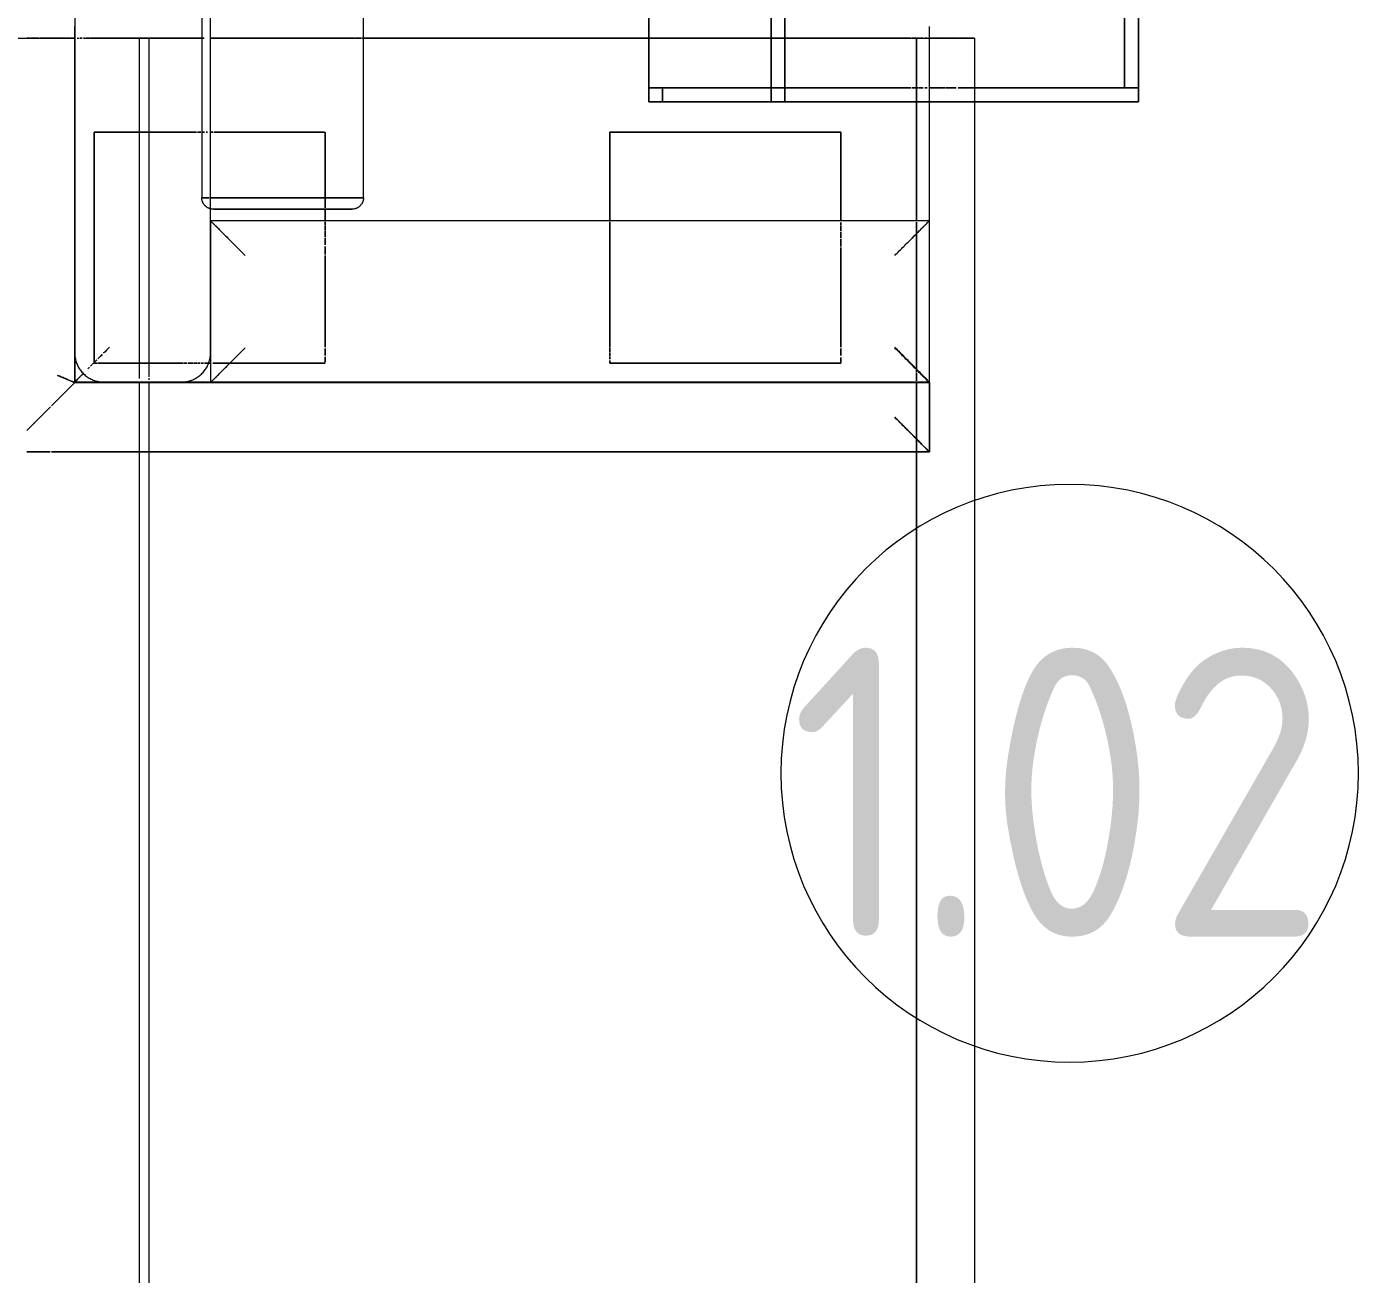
# Model space of a CAD drawing. Header units: millimetres. Extents: x 855 to 103073, y -1987 to 27400.
# Drawn here: x 27287 to 28440, y 22240 to 23320 of the extents above; entities that cross this region are included whole.
import ezdxf

# ---------------------------------------------------------------- set-up
doc = ezdxf.new("R2010")
doc.units = ezdxf.units.MM
doc.layers.add('A-AREA-IDEN', color=7, linetype='Continuous', lineweight=9)
doc.layers.add('I-FURN-13', color=7, linetype='Continuous', lineweight=9, true_color=0xf0f0f0)
doc.styles.add('GOST Common_7', font='GOST_Common.ttf', dxfattribs={"width": 0.9, "height": 250})

# ---------------------------------------------------------------- blocks, each defined once
blk = doc.blocks.new('Кофетейбл Leger _Minotti_ - 1_74-25577647-План разверток пом_ 1_02_ Этаж 1')
at = {"layer": 'I-FURN-13'}
for p, q in [((212, 275), (-212, 275)), ((-212, 275), (-212, -275)), ((-212, -275), (-212, 275)), ((-212, 275), (212, 275)), ((-200, 275), (-212, 275)), ((-212, 275), (-200, 275)), ((-212, 275), (-212, 263)), ((-200, 275), (-212, 275)), ((-212, 275), (-200, 275)), ((212, 275), (-212, 275)), ((-212, 275), (-212, -275)), ((-212, 263), (-212, 275)), ((-212, 275), (-200, 275)), ((-212, 273), (-212, 263)), ((-212, 263), (-212, 273)), ((-212, 263), (-212, 273)), ((-106.6, 275), (-200, 275)), ((-200, 275), (-106.6, 275)), ((-200, 263), (-200, 275)), ((-200, 275), (-106.6, 275)), ((-200, 273), (-200, 264.3)), ((-94, 275), (-106, 275)), ((-106, 275), (-94, 275)), ((-106, 275), (-106, 263)), ((-94, 275), (-106, 275)), ((-106, 275), (-94, 275)), ((-106, 275), (-94, 275)), ((-106, 271), (-106, 273.4)), ((-106, 266.2), (-106, 270.1)), ((-26.1, 275), (-94, 275)), ((-94, 275), (-26.1, 275)), ((-94, 263), (-94, 275)), ((-94, 275), (212, 275)), ((-94, 273.5), (-94, 271)), ((-94, 270.2), (-94, 266.3)), ((-94, 265.2), (-94, 263)), ((1.1, 275), (-25.6, 275)), ((-25.6, 275), (1.1, 275)), ((20, 275), (1.4, 275)), ((1.4, 275), (20, 275)), ((25.5, 275), (20.2, 275)), ((20.2, 275), (25.5, 275)), ((29.1, 275), (25.8, 275)), ((25.8, 275), (29.1, 275)), ((70, 275), (31.1, 275)), ((31.1, 275), (70, 275)), ((212, 275), (70, 275)), ((70, 275), (212, 275)), ((212, -275), (212, 275)), ((212, 275), (212, -275)), ((212, 263), (212, 275)), ((212, 275), (212, 263)), ((212, -275), (212, 275)), ((212, 275), (212, -275)), ((-212, 263), (-200, 263)), ((-200, 263), (-212, 263)), ((-212, 263), (-200, 263)), ((-200, 263), (-212, 263)), ((-212, -263), (-212, 263)), ((-200, 263), (-106.6, 263)), ((-106.6, 263), (-200, 263)), ((-106, 263), (-106, 265.1)), ((-94, 263), (-106, 263)), ((-106, 263), (-106, -210)), ((-106, -210), (-106, 263)), ((-106, 263), (-94, 263)), ((-106, 263), (-94, 263)), ((-94, 263), (-106, 263)), ((-106, 263), (-94, 263)), ((-94, 263), (-106, 263)), ((-94, 260), (-94, 263)), ((-94, 263), (-94, 260)), ((-94, 263), (1.1, 263)), ((1.1, 263), (-94, 263)), ((-94, -210), (-94, 258.9)), ((-94, 258.9), (-94, -210)), ((1.5, 263), (19.1, 263)), ((19.1, 263), (1.5, 263)), ((20.2, 263), (22.3, 263)), ((22.3, 263), (20.2, 263)), ((22.4, 263), (25.5, 263)), ((25.5, 263), (22.4, 263)), ((25.7, 263), (27.1, 263)), ((27.1, 263), (25.7, 263)), ((27.1, 263), (29.1, 263)), ((29.1, 263), (27.1, 263)), ((31.1, 263), (70, 263)), ((70, 263), (31.1, 263)), ((70, 263), (212, 263)), ((200, 263), (70, 263)), ((212, 263), (200, 263)), ((200, 263), (200, -263)), ((200, -263), (200, 263)), ((200, 263), (212, 263)), ((212, 263), (200, 263)), ((212, -263), (212, 263)), ((212, 263), (212, -263)), ((-106, -210), (-106, -220)), ((-106, -220), (-106, -210)), ((-94, -220), (-94, -210)), ((-94, -210), (-94, -220)), ((-106, -220), (-106, -263)), ((-106, -263), (-106, -220)), ((-94, -263), (-94, -220)), ((-94, -220), (-94, -263)), ((-200, -263), (-212, -263)), ((-212, -263), (-212, -275)), ((-212, -275), (-212, -263)), ((-212, -263), (-200, -263)), ((-212, -263), (-212, -275)), ((-200, -263), (-212, -263)), ((-212, -263), (-200, -263)), ((-212, -275), (-212, -263)), ((-212, -275), (-212, -263)), ((-106.6, -263), (-200, -263)), ((-200, -263), (-106.6, -263)), ((-200, -275), (-200, -263)), ((-200, -263), (-200, -274.7)), ((-106, -263), (-94, -263)), ((-94, -263), (-106, -263)), ((-94, -263), (-106, -263)), ((-106, -263), (-94, -263)), ((-106, -263), (-106, -275)), ((-94, -263), (-106, -263)), ((-106, -263), (-94, -263)), ((-106, -275), (-106, -263)), ((6.1, -263), (-94, -263)), ((-94, -263), (6.1, -263)), ((-94, -275), (-94, -263)), ((-94, -263), (-94, -275)), ((15.2, -263), (6.2, -263)), ((6.2, -263), (15.2, -263)), ((20, -263), (16.1, -263)), ((16.1, -263), (20, -263)), ((21.6, -263), (20.3, -263)), ((20.3, -263), (21.6, -263)), ((25.6, -263), (22.3, -263)), ((22.3, -263), (25.6, -263)), ((29.1, -263), (27.1, -263)), ((27.1, -263), (29.1, -263)), ((32.5, -263), (31.1, -263)), ((31.1, -263), (32.5, -263)), ((44.7, -263), (33, -263)), ((33, -263), (44.7, -263)), ((54.3, -263), (45.2, -263)), ((45.2, -263), (54.3, -263)), ((64, -263), (55.9, -263)), ((55.9, -263), (64, -263)), ((69.8, -263), (64.3, -263)), ((64.3, -263), (69.8, -263)), ((212, -263), (69.8, -263)), ((69.8, -263), (200, -263)), ((200, -263), (212, -263)), ((212, -263), (200, -263)), ((200, -263), (212, -263)), ((212, -275), (212, -263)), ((212, -263), (212, -275)), ((-212, -275), (212, -275)), ((212, -275), (-212, -275)), ((-212, -275), (-200, -275)), ((-200, -275), (-212, -275)), ((-212, -275), (-200, -275)), ((-200, -275), (-212, -275)), ((-212, -275), (212, -275)), ((-200, -275), (-212, -275)), ((-200, -275), (-106.6, -275)), ((-106.6, -275), (-200, -275)), ((-106.6, -275), (-200, -275)), ((-106, -275), (-94, -275)), ((-94, -275), (-106, -275)), ((-106, -275), (-94, -275)), ((-94, -275), (-106, -275)), ((-94, -275), (-106, -275)), ((-94, -275), (6.3, -275)), ((6.3, -275), (-94, -275)), ((212, -275), (-94, -275)), ((6.4, -275), (15.3, -275)), ((15.3, -275), (6.4, -275)), ((16.1, -275), (20, -275)), ((20, -275), (16.1, -275)), ((22.3, -275), (25.6, -275)), ((25.6, -275), (22.3, -275)), ((27.1, -275), (29.2, -275)), ((29.2, -275), (27.1, -275)), ((31.1, -275), (32.4, -275)), ((32.4, -275), (31.1, -275)), ((33, -275), (44.6, -275)), ((44.6, -275), (33, -275)), ((45.2, -275), (54.3, -275)), ((54.3, -275), (45.2, -275)), ((55.9, -275), (63.9, -275)), ((63.9, -275), (55.9, -275)), ((64.3, -275), (69.8, -275)), ((69.8, -275), (64.3, -275)), ((70, -275), (212, -275)), ((212, -275), (70, -275))]:
    blk.add_line(p, q, dxfattribs=at)
blk = doc.blocks.new('Диван базовый _4 подушки_ - 1_56-26565671-План разверток пом_ 1_02_ Этаж 1')
at = {"layer": 'I-FURN-13'}
for p, q in [((-853, 381.5), (-853, 361.2)), ((-853, 361.2), (-853, 381.5)), ((-853, 381.5), (-853, 361.2)), ((-834.5, 381.5), (-827.7, 374.7)), ((-827.7, 374.7), (-834.5, 381.5)), ((-834.5, 381.5), (-827.7, 374.7)), ((-827.5, 374.5), (-814, 361)), ((-814, 361), (-827.5, 374.5)), ((-827.5, 374.5), (-823.2, 370.2)), ((-823, 370), (-814, 361)), ((-853, 360.1), (-853, 287)), ((-853, 284.3), (-853, 360.1)), ((-853, 360.1), (-853, 284.3)), ((-813.1, 360.1), (-793, 340)), ((-793, 340), (-813.1, 360.1)), ((-813.1, 360.1), (-793, 340)), ((-793, 340), (-767.5, 340)), ((-793, 287), (-793, 340)), ((-793, 340), (-793, 284.3)), ((-792.5, 340), (-792.5, 315)), ((-767.5, 340), (-792.5, 340)), ((-25, 340), (-767.5, 340)), ((-767.5, 340), (-495, 340)), ((-495, 340), (-767.5, 340)), ((-495, 340), (-485, 340)), ((-485, 340), (-495, 340)), ((-772.9, 323.3), (-775, 323.3)), ((-775, 323.3), (-772.9, 323.3)), ((-767.7, 323.3), (-772.4, 323.3)), ((-772.4, 323.3), (-767.7, 323.3)), ((-751.2, 323.3), (-767.5, 323.3)), ((-767.5, 323.3), (-751.2, 323.3)), ((-576.3, 323.3), (-750.7, 323.3)), ((-750.7, 323.3), (-576.3, 323.3)), ((-576.3, 284.3), (-576.3, 323.3)), ((-576.3, 323.3), (-576.3, 284.3)), ((-792.5, 315), (-792.5, 247.5)), ((-792.5, 315), (-792.5, 284.3)), ((-776.3, 322.6), (-776.3, 320.3)), ((-776.3, 320.3), (-776.3, 322.6)), ((-776.3, 319.6), (-776.3, 317.8)), ((-776.3, 317.8), (-776.3, 319.6)), ((-776.3, 317.8), (-776.3, 316.5)), ((-776.3, 316.5), (-776.3, 317.8)), ((-776.3, 316.2), (-776.3, 284.3)), ((-776.3, 284.3), (-776.3, 316.2)), ((-853, 287), (-853, -400)), ((-853, 276.4), (-853, 284.3)), ((-853, 284.3), (-853, 276.4)), ((-793, 222.5), (-793, 287)), ((-793, 284.3), (-793, 276.4)), ((-792.5, 284.3), (-792.5, 276.4)), ((-776.3, 284.3), (-776.3, 276.4)), ((-776.3, 276.4), (-776.3, 284.3)), ((-576.3, 276.4), (-576.3, 284.3)), ((-576.3, 284.3), (-576.3, 276.4)), ((-853, -400), (-853, 276)), ((-853, 276), (-853, -400)), ((-793, 275.9), (-793, 222.5)), ((-792.5, 275.9), (-792.5, 247.5)), ((-776.3, 275.9), (-776.3, 246.3)), ((-776.3, 246.3), (-776.3, 275.9)), ((-576.3, 234.6), (-576.3, 275.8)), ((-576.3, 275.8), (-576.3, 234.6)), ((-792.5, 247.5), (-792.5, 222.5)), ((-776.3, 246), (-776.3, 242.9)), ((-776.3, 242.9), (-776.3, 246)), ((-776.3, 242.2), (-776.3, 237.3)), ((-776.3, 237.3), (-776.3, 242.2)), ((-776.3, 236.5), (-776.3, 234.3)), ((-776.3, 234.3), (-776.3, 236.5)), ((-776.3, 233.7), (-776.3, 231.8)), ((-776.3, 231.8), (-776.3, 233.7)), ((-776.3, 230.9), (-776.3, 228.4)), ((-776.3, 228.4), (-776.3, 230.9)), ((-576.3, 230.9), (-576.3, 233.6)), ((-576.3, 233.6), (-576.3, 230.9)), ((-767.5, 222.5), (-793, 222.5)), ((-793, 222.5), (-793, -400)), ((-793, -400), (-793, 222.5)), ((-793, 222.5), (-793, -400)), ((-792.5, 222), (-792.5, -398.4)), ((-776.3, 227.6), (-776.3, 225.2)), ((-776.3, 225.2), (-776.3, 227.6)), ((-776.3, 225.2), (-776.3, 222.5)), ((-776.3, 222.5), (-776.3, 225.2)), ((-776.3, 220.6), (-776.3, 218.7)), ((-776.3, 218.7), (-776.3, 220.6)), ((-767.5, 222.5), (-25, 222.5)), ((-653, 222.5), (-767.5, 222.5)), ((-653, -400), (-653, 222.5)), ((-642.7, 222.4), (-642.6, 222.8)), ((-642.2, 223.9), (-642, 224.3)), ((-640.2, 226.9), (-640, 227.2)), ((-640, 227.2), (-639.7, 227.4)), ((-633, 230), (-633, 228.9)), ((-633, 228.9), (-633, 230)), ((-25, 230), (-633, 230)), ((-633, 230), (-633, 227.6)), ((-633, 227.6), (-633, 230)), ((-633, 225.2), (-633, 228.2)), ((-633, 227.6), (-633, 225.2)), ((-633, 227.1), (-633, 225.5)), ((-633, 225.5), (-633, 227.1)), ((-633, 225), (-633, 223.8)), ((-633, 223.8), (-633, 225)), ((-633, 224.5), (-633, 223.7)), ((-633, 223.7), (-633, 224.5)), ((-633, 223.1), (-633, 221.5)), ((-633, 221.5), (-633, 223.1)), ((-633, 223), (-633, 218.8)), ((-633, 189.8), (-633, 223)), ((-633, 221.5), (-633, 219.6)), ((-633, 189.6), (-633, 221.5)), ((-633, 219.6), (-633, 186.8)), ((-576.3, 227.7), (-576.3, 229.8)), ((-576.3, 229.8), (-576.3, 227.7)), ((-576.3, 225.1), (-576.3, 226.3)), ((-576.3, 226.3), (-576.3, 225.1)), ((-576.3, 220.6), (-576.3, 222.5)), ((-576.3, 222.5), (-576.3, 220.6)), ((-576.3, 161.9), (-576.3, 219.6)), ((-576.3, 219.6), (-576.3, 161.9)), ((-776.3, 218.5), (-776.3, 214)), ((-776.3, 214), (-776.3, 218.5)), ((-776.3, 213.7), (-776.3, 207.6)), ((-776.3, 207.6), (-776.3, 213.7)), ((-643, 218.5), (-643, 217.2)), ((-643, 160), (-643, 218.5)), ((-643, 217.2), (-643, 160)), ((-643, 212.9), (-643, 214)), ((-643, 210.5), (-643, 211.7)), ((-633, 218.8), (-633, 187)), ((-633, 217.7), (-633, 186.9)), ((-633, 186.9), (-633, 217.2)), ((-776.3, 207.5), (-776.3, 123.3)), ((-776.3, 123.3), (-776.3, 207.5)), ((-643, 204.7), (-643, 206.2)), ((-633, 184), (-633, 189.8)), ((-633, 183.9), (-633, 189.6)), ((-633, 186.3), (-633, 176.5)), ((-633, 186.1), (-633, 173.7)), ((-633, 160), (-633, 186)), ((-633, 186), (-633, 160)), ((-633, 160), (-633, 184)), ((-633, 160), (-633, 183.9)), ((-633, 176.5), (-633, 173.5)), ((-633, 173.3), (-633, 171.1)), ((-633, 173.1), (-633, 160)), ((-633, 171.1), (-633, 160)), ((-576.3, 123.7), (-576.3, 161.7)), ((-576.3, 161.7), (-576.3, 123.7)), ((-643, 160), (-643, 102.8)), ((-643, 101.5), (-643, 160)), ((-633, 134), (-633, 160)), ((-633, 160), (-633, 134)), ((-633, 160), (-633, 148.9)), ((-633, 136.1), (-633, 160)), ((-633, 160), (-633, 143.6)), ((-633, 136), (-633, 160)), ((-633, 148.9), (-633, 133.9)), ((-633, 143.5), (-633, 133.7)), ((-633, 130.4), (-633, 136.1)), ((-633, 130.2), (-633, 136)), ((-633, 133.2), (-633, 100.4)), ((-633, 102.8), (-633, 133.1)), ((-633, 133.1), (-633, 102.3)), ((-633, 133), (-633, 101.2)), ((-633, 96.6), (-633, 130.4)), ((-633, 96.7), (-633, 130.2)), ((-775.4, 123.3), (-770.8, 123.3)), ((-770.8, 123.3), (-775.4, 123.3)), ((-769.7, 123.3), (-763.6, 123.3)), ((-763.6, 123.3), (-769.7, 123.3)), ((-762.5, 123.3), (-683, 123.3)), ((-683, 123.3), (-762.5, 123.3)), ((-682.1, 123.3), (-675.2, 123.3)), ((-675.2, 123.3), (-682.1, 123.3)), ((-673.8, 123.3), (-668, 123.3)), ((-668, 123.3), (-673.8, 123.3)), ((-667.1, 123.3), (-661.8, 123.3)), ((-661.8, 123.3), (-667.1, 123.3)), ((-661.1, 123.3), (-657, 123.3)), ((-657, 123.3), (-661.1, 123.3)), ((-656.6, 123.3), (-654, 123.3)), ((-654, 123.3), (-656.6, 123.3)), ((-653, 123.3), (-643, 123.3)), ((-643, 123.3), (-653, 123.3)), ((-641.8, 123.3), (-640.4, 123.3)), ((-640.4, 123.3), (-641.8, 123.3)), ((-640.4, 123.3), (-633.9, 123.3)), ((-633.9, 123.3), (-640.4, 123.3)), ((-633, 123.3), (-576.3, 123.3)), ((-576.3, 123.3), (-633, 123.3)), ((-643, 107.9), (-643, 109.2)), ((-643, 106.8), (-643, 107.9)), ((-643, 102.8), (-643, 101.5)), ((-633, 101.2), (-633, 92.6)), ((-633, 100.4), (-633, 92.4)), ((-633, 94.8), (-633, 96.7)), ((-633, 95.3), (-633, 96.6)), ((-633, 90), (-633, 95.3)), ((-633, 90), (-633, 94.8)), ((-633, 92.4), (-633, 90)), ((-633, 91.1), (-633, 90)), ((-633, 90), (-20, 90)), ((-773.9, -123.3), (-776.3, -123.3)), ((-776.3, -123.3), (-776.3, -323.3)), ((-776.3, -323.3), (-776.3, -123.3)), ((-776.3, -123.3), (-773.9, -123.3)), ((-770.8, -123.3), (-772.9, -123.3)), ((-772.9, -123.3), (-770.8, -123.3)), ((-766.9, -123.3), (-770.3, -123.3)), ((-770.3, -123.3), (-766.9, -123.3)), ((-763, -123.3), (-766.4, -123.3)), ((-766.4, -123.3), (-763, -123.3)), ((-654, -123.3), (-762.5, -123.3)), ((-762.5, -123.3), (-654, -123.3)), ((-576.3, -123.3), (-653, -123.3)), ((-653, -123.3), (-576.3, -123.3)), ((-576.3, -323.3), (-576.3, -123.3)), ((-576.3, -123.3), (-576.3, -323.3)), ((-776.3, -323.3), (-771.4, -323.3)), ((-771.4, -323.3), (-776.3, -323.3)), ((-769.5, -323.3), (-763.6, -323.3)), ((-763.6, -323.3), (-769.5, -323.3)), ((-762.5, -323.3), (-676, -323.3)), ((-676, -323.3), (-762.5, -323.3)), ((-675.2, -323.3), (-668.8, -323.3)), ((-668.8, -323.3), (-675.2, -323.3)), ((-668, -323.3), (-662.5, -323.3)), ((-662.5, -323.3), (-668, -323.3)), ((-661.8, -323.3), (-657.6, -323.3)), ((-657.6, -323.3), (-661.8, -323.3)), ((-657, -323.3), (-654.4, -323.3)), ((-654.4, -323.3), (-657, -323.3)), ((-653.1, -323.3), (-576.3, -323.3)), ((-576.3, -323.3), (-653.1, -323.3)), ((-853, -400), (-793, -400)), ((-793, -400), (-853, -400)), ((-853, -400), (-793, -400)), ((-793, -400), (-653, -400)), ((-792.5, -400), (-653, -400)), ((-792.5, -400), (-653, -400)), ((-653, -400), (-550, -400)), ((-653, -400), (-550, -400)), ((-550, -400), (-495, -400)), ((-550, -400), (-495, -400)), ((-495, -400), (-485, -400)), ((-495, -400), (-485, -400))]:
    blk.add_line(p, q, dxfattribs=at)
at = {"layer": 'I-FURN-13', "flags": 128}
for points in [[(-767.5, 340), (-768.5, 340), (-769.5, 339.9), (-770.5, 339.8), (-771.5, 339.7), (-772.5, 339.5), (-773.4, 339.3), (-774.4, 339), (-775.4, 338.7), (-776.3, 338.4), (-777.2, 338), (-778.1, 337.6), (-779, 337.2), (-779.9, 336.7), (-780.8, 336.2), (-781.6, 335.6), (-782.4, 335.1), (-783.2, 334.4), (-784, 333.8), (-784.7, 333.1), (-785.4, 332.4), (-786.1, 331.7), (-786.8, 330.9), (-787.4, 330.1), (-788, 329.3), (-788.5, 328.5), (-789.1, 327.7), (-789.5, 326.8), (-790, 325.9), (-790.4, 325), (-790.8, 324.1), (-791.1, 323.1), (-791.5, 322.2), (-791.7, 321.2), (-791.9, 320.2), (-792.1, 319.2), (-792.3, 318.3), (-792.4, 317.3), (-792.5, 316.3), (-792.5, 315.3), (-792.5, 315)], [(-792.5, 247.5), (-792.5, 246.5), (-792.4, 245.5), (-792.3, 244.5), (-792.2, 243.5), (-792, 242.5), (-791.8, 241.5), (-791.5, 240.6), (-791.2, 239.6), (-790.9, 238.7), (-790.5, 237.7), (-790.1, 236.8), (-789.7, 235.9), (-789.2, 235.1), (-788.7, 234.2), (-788.1, 233.4), (-787.6, 232.6), (-786.9, 231.8), (-786.3, 231), (-785.6, 230.3), (-784.9, 229.6), (-784.2, 228.9), (-783.4, 228.2), (-782.6, 227.6), (-781.8, 227), (-781, 226.4), (-780.2, 225.9), (-779.3, 225.4), (-778.4, 225), (-777.5, 224.6), (-776.6, 224.2), (-775.6, 223.8), (-774.7, 223.5), (-773.7, 223.3), (-772.7, 223), (-771.7, 222.8), (-770.8, 222.7), (-769.8, 222.6), (-768.8, 222.5), (-767.8, 222.5), (-767.5, 222.5)], [(-643, 220), (-643, 220.4), (-643, 220.8), (-642.9, 221.2), (-642.9, 221.6), (-642.8, 222), (-642.7, 222.4)], [(-643, 215.9), (-643, 216.7), (-643, 217.5), (-643, 218.1), (-643, 218.7), (-643, 219.1), (-643, 219.5), (-643, 219.8), (-643, 219.9), (-643, 220), (-643, 220)], [(-643, 220), (-643, 220), (-643, 219.8), (-643, 219.6), (-643, 219.2), (-643, 218.8), (-643, 218.3), (-643, 217.7), (-643, 217), (-643, 216.2), (-643, 215.3), (-643, 214.3), (-643, 213.2), (-643, 212.1), (-643, 210.8), (-643, 209.5), (-643, 208.1), (-643, 206.7), (-643, 205.1), (-643, 203.5), (-643, 201.8), (-643, 200), (-643, 198.2), (-643, 196.3), (-643, 194.4), (-643, 192.4), (-643, 190.4), (-643, 188.3), (-643, 186.1), (-643, 184), (-643, 181.7), (-643, 179.5), (-643, 177.2), (-643, 174.9), (-643, 172.6), (-643, 170.2), (-643, 167.8), (-643, 165.4), (-643, 163), (-643, 160.6), (-643, 160)], [(-642.6, 222.8), (-642.5, 223.1), (-642.4, 223.5), (-642.2, 223.9)], [(-642, 224.3), (-641.9, 224.6), (-641.7, 225), (-641.5, 225.3), (-641.3, 225.6), (-641, 226), (-640.8, 226.3), (-640.5, 226.6), (-640.2, 226.9)], [(-639.7, 227.4), (-639.4, 227.7), (-639.1, 228), (-638.7, 228.2)], [(-638.7, 228.2), (-638.4, 228.4), (-638.1, 228.6), (-637.7, 228.8), (-637.4, 229), (-637, 229.2), (-636.6, 229.3), (-636.2, 229.5), (-635.9, 229.6)], [(-635.9, 229.6), (-635.5, 229.7), (-635.1, 229.8)], [(-635.1, 229.8), (-634.7, 229.9), (-634.3, 229.9), (-633.9, 230)], [(-633.9, 230), (-633.5, 230), (-633.1, 230), (-633, 230)], [(-643, 214), (-643, 215), (-643, 215.9)], [(-643, 207.7), (-643, 209.2), (-643, 210.5)], [(-643, 196.5), (-643, 197.7), (-643, 199.6), (-643, 201.3), (-643, 203), (-643, 204.7)], [(-643, 186), (-643, 187.7), (-643, 189.8), (-643, 191.9), (-643, 193.9), (-643, 195.8)], [(-643, 173), (-643, 174.3), (-643, 176.6), (-643, 178.9), (-643, 181.1), (-643, 183.4), (-643, 185.6)], [(-643, 160), (-643, 162.4), (-643, 164.8), (-643, 167.2), (-643, 169.6), (-643, 171.9)], [(-643, 147.4), (-643, 149.8), (-643, 152.2), (-643, 154.6), (-643, 157), (-643, 159.4), (-643, 160)], [(-643, 160), (-643, 157.6), (-643, 155.2), (-643, 152.8), (-643, 150.4), (-643, 148.1), (-643, 145.7), (-643, 143.4), (-643, 141.1), (-643, 138.9), (-643, 136.6), (-643, 134.4), (-643, 132.3), (-643, 130.2), (-643, 128.1), (-643, 126.1), (-643, 124.2), (-643, 122.3), (-643, 120.4), (-643, 118.7), (-643, 117), (-643, 115.3), (-643, 113.8), (-643, 112.3), (-643, 110.8), (-643, 109.5), (-643, 108.3), (-643, 107.1), (-643, 106), (-643, 105), (-643, 104.1), (-643, 103.3), (-643, 102.5), (-643, 101.9), (-643, 101.3), (-643, 100.9), (-643, 100.5), (-643, 100.2), (-643, 100.1), (-643, 100), (-643, 100)], [(-643, 134), (-643, 136), (-643, 138.3), (-643, 140.5), (-643, 142.8), (-643, 145.1), (-643, 147)], [(-643, 123.7), (-643, 125.6), (-643, 127.6), (-643, 129.6), (-643, 131.7), (-643, 133.9)], [(-643, 116.5), (-643, 118.2), (-643, 120), (-643, 121.8), (-643, 123.5)], [(-643, 113.3), (-643, 114.9), (-643, 116.5)], [(-643, 109.2), (-643, 110.5), (-643, 111.9), (-643, 113.1)], [(-643, 104.7), (-643, 105.7), (-643, 106.8)], [(-643, 100), (-643, 100), (-643, 100.2), (-643, 100.4), (-643, 100.8), (-643, 101.2), (-643, 101.7), (-643, 102.3), (-643, 103), (-643, 103.8), (-643, 104.7)], [(-633, 90), (-633.4, 90), (-633.8, 90), (-634.2, 90.1), (-634.6, 90.1), (-635, 90.2), (-635.4, 90.3), (-635.8, 90.4), (-636.1, 90.5), (-636.5, 90.6), (-636.9, 90.8), (-637.3, 91), (-637.6, 91.1), (-638, 91.3), (-638.3, 91.5), (-638.6, 91.7), (-639, 92), (-639.3, 92.2), (-639.6, 92.5), (-639.9, 92.8), (-640.2, 93), (-640.4, 93.3), (-640.7, 93.6), (-641, 93.9), (-641.2, 94.3), (-641.4, 94.6), (-641.6, 94.9), (-641.8, 95.3), (-642, 95.6), (-642.2, 96), (-642.3, 96.4), (-642.5, 96.8), (-642.6, 97.1), (-642.7, 97.5), (-642.8, 97.9), (-642.9, 98.3), (-642.9, 98.7), (-643, 99.1), (-643, 99.5), (-643, 99.9), (-643, 100)]]:
    blk.add_lwpolyline(points, dxfattribs=at)
at = {"layer": 'I-FURN-13'}
for points, knots in [([(-834.6, 381.6), (-834.6, 381.6), (-833.3, 380.3), (-832, 379), (-830.8, 377.8)], [0.74679742, 0.74679742, 0.74679742, 0.74679742, 0.75, 0.83333333, 0.83333333, 0.83333333, 0.83333333]), ([(-834.6, 381.6), (-834.6, 381.6), (-833.3, 380.3), (-832, 379), (-830.8, 377.8)], [0.74679742, 0.74679742, 0.74679742, 0.74679742, 0.75, 0.83333333, 0.83333333, 0.83333333, 0.83333333]), ([(-786.8, 355), (-787.3, 353.7), (-788.4, 351.1), (-789.7, 348), (-790.6, 345.8), (-791.4, 343.9), (-792.2, 341.9), (-792.9, 340.3), (-793, 340), (-793, 340)], [-1, -1, -1, -1, -0.833333, -0.666667, -0.583333, -0.5, -0.333333, -0.166667, 0, 0, 0, 0]), ([(-792.2, 342), (-791.9, 342.7), (-791.4, 343.9), (-790.6, 345.8), (-790.1, 346.9), (-789.9, 347.5)], [0.3333333, 0.3333333, 0.3333333, 0.3333333, 0.5, 0.5833333, 0.6666667, 0.6666667, 0.6666667, 0.6666667]), ([(-784.9, 332.4), (-784.9, 332.5), (-785.4, 332.9), (-786.7, 334.2), (-788.6, 336.1), (-790.3, 337.8), (-792, 339.5), (-792.5, 340), (-792.5, 340)], [-0.4632467, -0.4632467, -0.4632467, -0.4632467, -0.4583333, -0.4166667, -0.3333333, -0.25, -0.1666667, 0, 0, 0, 0]), ([(-792.5, 340), (-792.5, 340), (-792, 339.5), (-790.3, 337.8), (-788.6, 336.1), (-786.7, 334.2), (-785.4, 332.9), (-785, 332.4), (-784.9, 332.4)], [0, 0, 0, 0, 0.1666667, 0.25, 0.3333333, 0.4166667, 0.4583333, 0.4632467, 0.4632467, 0.4632467, 0.4632467]), ([(-779.8, 327.3), (-780.1, 327.6), (-780.6, 328.1), (-781, 328.5), (-781.1, 328.6)], [-0.60855883, -0.60855883, -0.60855883, -0.60855883, -0.58333333, -0.57474315, -0.57474315, -0.57474315, -0.57474315]), ([(-781.1, 328.6), (-781, 328.5), (-780.6, 328.1), (-780.1, 327.6), (-779.8, 327.3)], [0.57474315, 0.57474315, 0.57474315, 0.57474315, 0.58333333, 0.60855883, 0.60855883, 0.60855883, 0.60855883]), ([(-773.2, 320.8), (-773.5, 321), (-774.8, 322.3), (-776.2, 323.6), (-777.2, 324.7)], [-0.76667773, -0.76667773, -0.76667773, -0.76667773, -0.75, -0.67436024, -0.67436024, -0.67436024, -0.67436024]), ([(-777.2, 324.7), (-776.7, 324.2), (-775.7, 323.2), (-774.3, 321.8), (-773.5, 321), (-773.3, 320.7)], [0.67436024, 0.67436024, 0.67436024, 0.67436024, 0.70833333, 0.75, 0.76667773, 0.76667773, 0.76667773, 0.76667773]), ([(-768.7, 316.2), (-769.2, 316.7), (-770.5, 318), (-771.8, 319.3), (-772.6, 320.1)], [-0.86814782, -0.86814782, -0.86814782, -0.86814782, -0.83333333, -0.78184068, -0.78184068, -0.78184068, -0.78184068]), ([(-772.6, 320.1), (-771.8, 319.3), (-770.5, 318), (-769.2, 316.7), (-768.7, 316.2)], [0.78184068, 0.78184068, 0.78184068, 0.78184068, 0.83333333, 0.86814782, 0.86814782, 0.86814782, 0.86814782]), ([(-793, 222.5), (-793, 222.5), (-792.5, 222), (-790.8, 220.3), (-789.1, 218.5), (-787.2, 216.7), (-785.6, 215.1), (-783.8, 213.3), (-781.3, 210.8), (-778.6, 208.1), (-776.3, 205.8), (-773.9, 203.4), (-769.5, 199), (-765.7, 195.1), (-763, 192.5)], [0, 0, 0, 0, 0.166667, 0.25, 0.333333, 0.416667, 0.458333, 0.5, 0.583333, 0.666667, 0.708333, 0.75, 0.833333, 1, 1, 1, 1]), ([(-791.1, 220.6), (-791.1, 220.6), (-790.7, 220.2), (-790.1, 219.6), (-789.4, 218.9), (-789.1, 218.6), (-789, 218.5)], [0.3222344, 0.3222344, 0.3222344, 0.3222344, 0.3333333, 0.4166667, 0.4583333, 0.4738398, 0.4738398, 0.4738398, 0.4738398]), ([(-653, 222.5), (-653, 222.5), (-653.5, 222), (-655.2, 220.3), (-656.9, 218.5), (-658.8, 216.7), (-660.4, 215), (-662.2, 213.3), (-664.7, 210.8), (-667.4, 208.1), (-669.7, 205.8), (-672.1, 203.4), (-676.5, 199), (-680.4, 195.2), (-683, 192.5)], [0, 0, 0, 0, 0.166667, 0.25, 0.333333, 0.416667, 0.458333, 0.5, 0.583333, 0.666667, 0.708333, 0.75, 0.833333, 1, 1, 1, 1]), ([(-654.9, 220.6), (-654.9, 220.6), (-655.3, 220.2), (-655.9, 219.6), (-656.6, 218.9), (-656.9, 218.6), (-657, 218.5)], [0.3222344, 0.3222344, 0.3222344, 0.3222344, 0.3333333, 0.4166667, 0.4583333, 0.4738398, 0.4738398, 0.4738398, 0.4738398]), ([(-788.6, 218.1), (-788.1, 217.6), (-787.2, 216.6), (-785.8, 215.3), (-784.6, 214.1), (-783.4, 212.9), (-781.3, 210.8), (-779.3, 208.8), (-778, 207.5)], [0.5, 0.5, 0.5, 0.5, 0.5833333, 0.6666667, 0.7083333, 0.75, 0.8333333, 1, 1, 1, 1]), ([(-657.4, 218.1), (-657.9, 217.6), (-658.8, 216.6), (-660.2, 215.3), (-661.4, 214.1), (-662.6, 212.9), (-664.7, 210.8), (-666.7, 208.8), (-668, 207.5)], [0.5, 0.5, 0.5, 0.5, 0.5833333, 0.6666667, 0.7083333, 0.75, 0.8333333, 1, 1, 1, 1]), ([(-853, -400), (-853, -400), (-852.5, -399.5), (-850.8, -397.8), (-849.1, -396.1), (-847.2, -394.2), (-845.6, -392.6), (-843.8, -390.8), (-841.3, -388.3), (-838.6, -385.6), (-836.3, -383.3), (-833.9, -380.9), (-829.5, -376.5), (-825.6, -372.7), (-823, -370)], [0, 0, 0, 0, 0.166667, 0.25, 0.333333, 0.416667, 0.458333, 0.5, 0.583333, 0.666667, 0.708333, 0.75, 0.833333, 1, 1, 1, 1]), ([(-823, -370), (-825.7, -372.6), (-829.5, -376.5), (-834.5, -381.5), (-837.5, -384.5), (-839.7, -386.7), (-841.8, -388.8), (-843.8, -390.8), (-845.6, -392.6), (-847.2, -394.2), (-849.1, -396.1), (-850.8, -397.8), (-852.5, -399.5), (-853, -400), (-853, -400)], [-1, -1, -1, -1, -0.833333, -0.75, -0.666667, -0.625, -0.583333, -0.5, -0.458333, -0.416667, -0.333333, -0.25, -0.166667, 0, 0, 0, 0]), ([(-793, -400), (-793, -400), (-792.5, -399.5), (-790.8, -397.8), (-789.1, -396.1), (-787.2, -394.2), (-785.6, -392.6), (-783.8, -390.8), (-781.3, -388.3), (-778.6, -385.6), (-776.3, -383.3), (-773.9, -380.9), (-769.5, -376.5), (-765.6, -372.7), (-763, -370)], [0, 0, 0, 0, 0.166667, 0.25, 0.333333, 0.416667, 0.458333, 0.5, 0.583333, 0.666667, 0.708333, 0.75, 0.833333, 1, 1, 1, 1]), ([(-777.5, -385), (-776.9, -384.4), (-775.8, -383.3), (-773.4, -380.9), (-771.5, -379), (-770.3, -377.8)], [0.6666667, 0.6666667, 0.6666667, 0.6666667, 0.7083333, 0.75, 0.8333333, 0.8333333, 0.8333333, 0.8333333]), ([(-777.5, -385), (-776.9, -384.4), (-775.8, -383.3), (-773.4, -380.9), (-771.5, -379), (-770.3, -377.8)], [0.6666667, 0.6666667, 0.6666667, 0.6666667, 0.7083333, 0.75, 0.8333333, 0.8333333, 0.8333333, 0.8333333]), ([(-683, -370), (-680.3, -372.6), (-676.5, -376.5), (-671.5, -381.5), (-668.5, -384.5), (-666.3, -386.7), (-664.2, -388.8), (-662.2, -390.8), (-660.4, -392.6), (-658.8, -394.2), (-656.9, -396.1), (-655.2, -397.8), (-653.5, -399.5), (-653, -400), (-653, -400)], [-1, -1, -1, -1, -0.833333, -0.75, -0.666667, -0.625, -0.583333, -0.5, -0.458333, -0.416667, -0.333333, -0.25, -0.166667, 0, 0, 0, 0]), ([(-781.9, -388.9), (-782.5, -389.5), (-783.8, -390.8), (-785.2, -392.2), (-786.3, -393.3), (-787.4, -394.4), (-788.1, -395.1), (-788.6, -395.6)], [-0.8333333, -0.8333333, -0.8333333, -0.8333333, -0.75, -0.6666667, -0.625, -0.5833333, -0.5, -0.5, -0.5, -0.5]), ([(-788.5, -396), (-787.8, -395.3), (-786.7, -394.2), (-785.1, -392.6), (-784.2, -391.7), (-783.7, -391.2)], [0.3333333, 0.3333333, 0.3333333, 0.3333333, 0.4166667, 0.4583333, 0.5, 0.5, 0.5, 0.5]), ([(-788.5, -396), (-787.8, -395.3), (-786.7, -394.2), (-785.1, -392.6), (-784.2, -391.7), (-783.7, -391.2)], [0.3333333, 0.3333333, 0.3333333, 0.3333333, 0.4166667, 0.4583333, 0.5, 0.5, 0.5, 0.5]), ([(-657.4, -395.6), (-657.9, -395.1), (-658.8, -394.2), (-660.2, -392.8), (-661.4, -391.6), (-662.6, -390.4), (-663.5, -389.5), (-664.1, -388.9)], [0.5, 0.5, 0.5, 0.5, 0.5833333, 0.6666667, 0.7083333, 0.75, 0.8333333, 0.8333333, 0.8333333, 0.8333333]), ([(-789, -396), (-789.1, -396.1), (-789.4, -396.4), (-790.1, -397.1), (-790.7, -397.7), (-791, -398)], [-0.4738398, -0.4738398, -0.4738398, -0.4738398, -0.4583333, -0.4166667, -0.3333333, -0.3333333, -0.3333333, -0.3333333]), ([(-791, -398.5), (-790.8, -398.3), (-790.1, -397.6), (-789.1, -396.6), (-788.5, -396)], [0.1999722, 0.1999722, 0.1999722, 0.1999722, 0.25, 0.3333333, 0.3333333, 0.3333333, 0.3333333]), ([(-791, -398.5), (-790.8, -398.3), (-790.1, -397.6), (-789.1, -396.6), (-788.5, -396)], [0.1999722, 0.1999722, 0.1999722, 0.1999722, 0.25, 0.3333333, 0.3333333, 0.3333333, 0.3333333]), ([(-655, -398), (-655.3, -397.7), (-655.9, -397.1), (-656.6, -396.4), (-656.9, -396.1), (-657, -396)], [0.3333333, 0.3333333, 0.3333333, 0.3333333, 0.4166667, 0.4583333, 0.4738398, 0.4738398, 0.4738398, 0.4738398])]:
    blk.add_open_spline(points, degree=3, knots=knots, dxfattribs=at)
for points in [[(-829.8, 376.8), (-829.1, 376.1), (-828.4, 375.4), (-827.8, 374.7)], [(-829.8, 376.8), (-829.1, 376.1), (-828.4, 375.4), (-827.7, 374.8)], [(-827.6, 374.6), (-826.1, 373.1), (-824.7, 371.6), (-823.2, 370.2)], [(-827.6, 374.6), (-826.1, 373.1), (-824.6, 371.7), (-823.2, 370.2)], [(-789.9, 347.5), (-789.4, 348.6), (-788.4, 351.1), (-787.3, 353.7), (-786.8, 355)], [(-793, 340), (-793, 340), (-792.9, 340.2), (-792.8, 340.5)], [(-792.8, 340.5), (-792.6, 340.8), (-792.4, 341.4), (-792.2, 342)], [(-777.5, 325), (-778, 325.5), (-778.5, 326), (-778.9, 326.4)], [(-778.9, 326.4), (-778.5, 326), (-778, 325.5), (-777.5, 325)], [(-762.5, 310), (-764.2, 311.7), (-765.9, 313.4), (-767.6, 315)], [(-767.5, 315.1), (-765.9, 313.4), (-764.2, 311.7), (-762.5, 310)], [(-793, 222.5), (-793, 222.5), (-792.8, 222.3), (-792.5, 222)], [(-653, 222.5), (-653, 222.5), (-653.2, 222.3), (-653.5, 222)], [(-770.3, -377.8), (-767.7, -375.3), (-765.1, -372.7), (-762.5, -370)], [(-770.3, -377.8), (-767.8, -375.2), (-765.2, -372.6), (-762.5, -370)], [(-783.7, -391.2), (-782.8, -390.3), (-780.8, -388.3), (-778.6, -386.1), (-777.5, -385)], [(-783.7, -391.2), (-782.8, -390.3), (-780.8, -388.3), (-778.6, -386.1), (-777.5, -385)], [(-778, -385), (-779.3, -386.3), (-780.6, -387.6), (-781.9, -388.9)], [(-664.1, -388.9), (-665.4, -387.6), (-666.7, -386.3), (-668, -385)], [(-792.5, -399.5), (-792.8, -399.8), (-793, -400), (-793, -400)], [(-792.5, -400), (-792.5, -400), (-792.2, -399.7), (-791.5, -399)], [(-792.5, -400), (-792.5, -400), (-792.2, -399.7), (-791.5, -399)], [(-653, -400), (-653, -400), (-653.2, -399.8), (-653.5, -399.5)]]:
    blk.add_open_spline(points, degree=3, dxfattribs=at)
blk = doc.blocks.new('1_56 Диван в зоне ожидания1 - 1_56 Диван в зоне ожидания-31224257-План разверток пом_ 1_02_ Этаж 1')
at = {"layer": 'I-FURN-13'}
for p, q in [((-16485.9, 19263.4), (-16485.9, 19234.1)), ((-16485.9, 19252.7), (-16485.9, 19255.5)), ((-16485.9, 19245), (-16485.9, 19251.7)), ((-16485.9, 19225.6), (-16485.9, 19244)), ((-16485.9, 19234.1), (-16485.9, 19214)), ((-16485.9, 19221.9), (-16485.9, 19225.1)), ((-16485.9, 19218.8), (-16485.9, 19221.5)), ((-16485.9, 19216.3), (-16485.9, 19218.4)), ((-16485.9, 19214.7), (-16485.9, 19216)), ((-16485.9, 19212), (-16485.9, 19210.5)), ((-16485.9, 19207.6), (-16485.9, 19209.6)), ((-16485.9, 19209.6), (-16485.9, 19207.6)), ((-16485.9, 19205.2), (-16485.9, 19206.5)), ((-16485.9, 19206.5), (-16485.9, 19150.4)), ((-16485.9, 19201.3), (-16485.9, 19204.2)), ((-16485.9, 19158.3), (-16485.9, 19200.4)), ((-16843.9, 19158.3), (-17575.9, 19158.3)), ((-16783.9, 19158.3), (-16843.9, 19158.3)), ((-16485.9, 19158.3), (-16780.3, 19158.3)), ((-16485.9, 19150.4), (-16485.9, 19158.3)), ((-16485.9, 19149.7), (-16485.9, 19158.3)), ((-16485.9, 19158.3), (-16485.9, 19150.4)), ((-17575.9, 19149.7), (-16843.9, 19149.7)), ((-16843.9, 19149.7), (-16783.9, 19149.7)), ((-16781.4, 19149.7), (-16780, 19149.7)), ((-16779, 19149.7), (-16485.9, 19149.7)), ((-16485.9, 19150.4), (-16485.9, 19149.7)), ((-16485.9, 19104), (-16485.9, 19149.7)), ((-16485.9, 19149.7), (-16485.9, 19104)), ((-16485.9, 19102), (-16485.9, 19103.4)), ((-16485.9, 19103.4), (-16485.9, 19102)), ((-16485.9, 19096.6), (-16485.9, 19094.6)), ((-16485.9, 19094.6), (-16485.9, 19096.5)), ((-16485.9, 18971.8), (-16485.9, 19094.5)), ((-16485.9, 19094.5), (-16485.9, 18966.4)), ((-16485.9, 18966.4), (-16485.9, 18971)), ((-16485.9, 18964), (-16485.9, 18965.8)), ((-16485.9, 18965.8), (-16485.9, 18964)), ((-16485.9, 18717.1), (-16485.9, 18964)), ((-16485.9, 18964), (-16485.9, 18717.1)), ((-16485.9, 18611.7), (-16485.9, 18717.1)), ((-16485.9, 18717.1), (-16485.9, 18485.1)), ((-16485.9, 18600.1), (-16485.9, 18611.1)), ((-16485.9, 18499.3), (-16485.9, 18599.1)), ((-16485.9, 18490), (-16485.9, 18499.2)), ((-17575.9, 18485.1), (-16843.9, 18485.1)), ((-16843.9, 18485.1), (-17575.9, 18485.1)), ((-16842.9, 18485.1), (-16839.9, 18485.1)), ((-16839.9, 18485.1), (-16842.9, 18485.1)), ((-16839.9, 18485.1), (-16835.2, 18485.1)), ((-16835.2, 18485.1), (-16839.9, 18485.1)), ((-16835.1, 18485.1), (-16783.9, 18485.1)), ((-16783.9, 18485.1), (-16835.1, 18485.1)), ((-16782.4, 18485.1), (-16779.9, 18485.1)), ((-16779.9, 18485.1), (-16782.4, 18485.1)), ((-16779.4, 18485.1), (-16775.2, 18485.1)), ((-16775.2, 18485.1), (-16779.4, 18485.1)), ((-16774.6, 18485.1), (-16772.8, 18485.1)), ((-16772.8, 18485.1), (-16774.6, 18485.1)), ((-16772.3, 18485.1), (-16652.7, 18485.1)), ((-16652.7, 18485.1), (-16772.3, 18485.1)), ((-16652.7, 18485.1), (-16648, 18485.1)), ((-16648, 18485.1), (-16652.7, 18485.1)), ((-16647.9, 18485.1), (-16645, 18485.1)), ((-16645, 18485.1), (-16647.9, 18485.1)), ((-16643.9, 18485.1), (-16540.9, 18485.1)), ((-16540.9, 18485.1), (-16643.9, 18485.1)), ((-16540.9, 18485.1), (-16485.9, 18485.1)), ((-16528.9, 18485.1), (-16540.9, 18485.1)), ((-16485.9, 18485.1), (-16528.9, 18485.1)), ((-16485.9, 18485.1), (-16485.9, 18489)), ((-16485.9, 18485.1), (-16485.9, 18435.1)), ((-16485.9, 18483.6), (-16485.9, 18485.1)), ((-16485.9, 18479.7), (-16485.9, 18482.7)), ((-16485.9, 18476.1), (-16485.9, 18477.9)), ((-16485.9, 18472.1), (-16485.9, 18473.9)), ((-16485.9, 18459.9), (-16485.9, 18471.7)), ((-16485.9, 18449.2), (-16485.9, 18459.3)), ((-16485.9, 18440.7), (-16485.9, 18448.6)), ((-16485.9, 18435.1), (-16485.9, 18440.3)), ((-16540.9, 18435.1), (-17575.9, 18435.1)), ((-16540.9, 18435.1), (-17575.9, 18435.1)), ((-16485.9, 18435.1), (-16540.9, 18435.1)), ((-16485.9, 18435.1), (-16540.9, 18435.1))]:
    blk.add_line(p, q, dxfattribs=at)
blk = doc.blocks.new('Марка_Помещения - Номер-25198446-План разверток пом_ 1_02_ Этаж 1')
at = {"layer": 'A-AREA-IDEN'}
for start, end in [(360, 180), (180, 360)]:
    blk.add_arc((0, 0), 2.5, start, end, dxfattribs=at)

msp = doc.modelspace()

# ---------------------------------------------------------------- block references
at = {"layer": 'A-AREA-IDEN', "xscale": 99.99999999999993, "yscale": 99.99999999999993, "zscale": 99.99999999999993}
msp.add_blockref('Марка_Помещения - Номер-25198446-План разверток пом_ 1_02_ Этаж 1', (28189.9, 22673.9), dxfattribs=at)
at = {"layer": 'I-FURN-13'}
for name, p, rotation in [('1_56 Диван в зоне ожидания1 - 1_56 Диван в зоне ожидания-31224257-План разверток пом_ 1_02_ Этаж 1', (46542.5, 39795.9), 89.99999999999987), ('Диван базовый _4 подушки_ - 1_56-26565671-План разверток пом_ 1_02_ Этаж 1', (27668.5, 23805), 89.99999999999997)]:
    msp.add_blockref(name, p, dxfattribs=dict(at, rotation=rotation))
msp.add_blockref('Кофетейбл Leger _Minotti_ - 1_74-25577647-План разверток пом_ 1_02_ Этаж 1', (28037.4, 23530), dxfattribs=at)

# ---------------------------------------------------------------- texts
at = {"layer": 'A-AREA-IDEN', "insert": (27948, 22782.5), "char_height": 250, "width": 606.076, "attachment_point": 1, "style": 'GOST Common_7'}
msp.add_mtext('1.02', dxfattribs=at)

doc.saveas('drawing.dxf')
